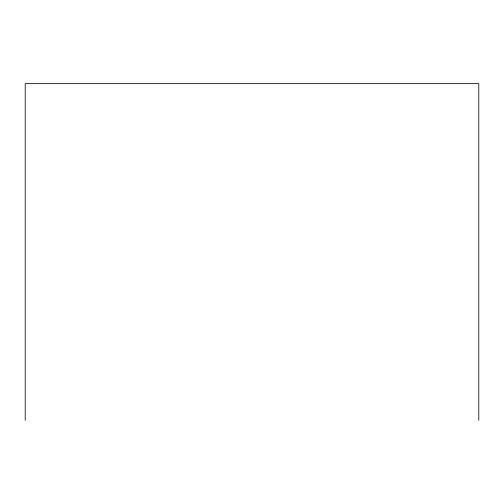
<?xml version="1.0" encoding="UTF-8"?>
<svg xmlns="http://www.w3.org/2000/svg" width="504" height="504" viewBox="0 0 504 504"><rect width="100%" height="100%" fill="white"/><g stroke="black" fill="none" stroke-linecap="round" stroke-linejoin="round"><path stroke-width="0.76" d="M478.8 420.349L478.8 83.651L25.2 83.651L25.2 420.349"/></g></svg>
